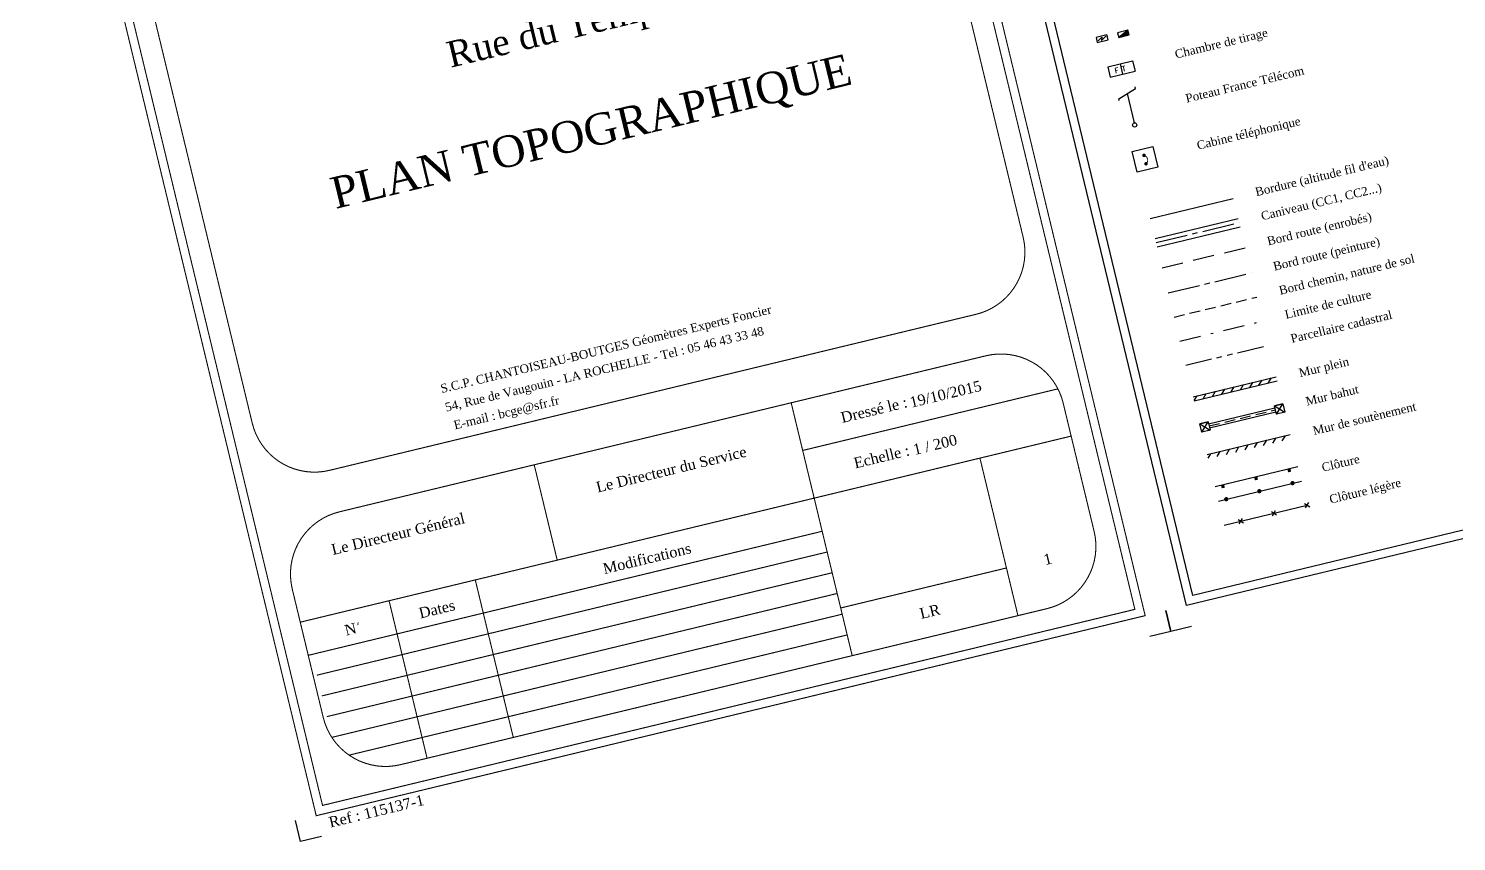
# Model space of a CAD drawing. Header units: metres. Extents: x 1379206 to 1379549, y 5225925 to 5226061.
# Drawn here: x 1379206.9 to 1379273.9, y 5225924.5 to 5225962.6 of the extents above; entities that cross this region are included whole.
import ezdxf
from ezdxf.enums import TextEntityAlignment as Align

# ---------------------------------------------------------------- set-up
doc = ezdxf.new("R2010")
doc.units = ezdxf.units.M
doc.header["$LTSCALE"] = 2
for name, pattern in [('AXES2', [1.125, 0.75, -0.125, 0.125, -0.125]), ('CACHE2', [0.1875, 0.125, -0.0625]), ('FANTOME2', [1.25, 0.625, -0.125, 0.125, -0.125, 0.125, -0.125]), ('INTERROMPU', [0.75, 0.5, -0.25]), ('INTERROMPU2', [0.375, 0.25, -0.125]), ('TIRETPT', [1, 0.5, -0.25, 0, -0.25])]:
    doc.linetypes.add(name, pattern=pattern)
doc.layers.add('CARTOUCHE', color=7, linetype='Continuous')
doc.styles.get("Standard").update_dxf_attribs({"font": 'romans.shx'})
doc.styles.add('TNR', font='times.ttf', dxfattribs={"width": 0.999})

msp = doc.modelspace()

# ---------------------------------------------------------------- hatches: boundary and pattern name
at = {"layer": 'CARTOUCHE', "linetype": 'Continuous'}
msp.add_hatch(color=30, dxfattribs=at).paths.add_polyline_path([(1379258.475, 5225962.562), (1379258.041, 5225962.223), (1379258.528, 5225962.341)])
at = {"layer": 'CARTOUCHE', "linetype": 'CACHE2'}
h = msp.add_hatch(dxfattribs=at)
h.set_pattern_fill('ANSI31', color=256, scale=0.1, angle=13.56684, style=0)
h.set_pattern_definition([(58.56684, (1379127.2576, 5225839.27032), (-0.2709066, 0.1655774), [])])
h.paths.add_polyline_path([(1379265.431, 5225946.308), (1379261.542, 5225945.37), (1379261.589, 5225945.175), (1379265.478, 5225946.114)])
h = msp.add_hatch(dxfattribs=at)
h.set_pattern_fill('ANSI31', color=256, scale=0.1, angle=13.56684, style=0)
h.set_pattern_definition([(58.56684, (1379127.91258, 5225836.55604), (-0.2709066, 0.1655774), [])])
h.paths.add_polyline_path([(1379266.086, 5225943.594), (1379262.197, 5225942.655), (1379262.244, 5225942.461), (1379266.133, 5225943.399)])

# ---------------------------------------------------------------- linework, layer by layer
at = {"layer": 'CARTOUCHE', "color": 1, "linetype": 'Continuous'}
for p, q in [((1379257.491, 5225962.336), (1379256.98, 5225962.213)), ((1379256.98, 5225962.213), (1379257.036, 5225961.981)), ((1379257.036, 5225961.981), (1379257.547, 5225962.104)), ((1379257.547, 5225962.104), (1379257.491, 5225962.336))]:
    msp.add_line(p, q, dxfattribs=at)
at = {"layer": 'CARTOUCHE', "color": 30, "linetype": 'Continuous'}
for p, q in [((1379258.475, 5225962.562), (1379257.988, 5225962.444)), ((1379257.988, 5225962.444), (1379258.041, 5225962.223)), ((1379258.041, 5225962.223), (1379258.528, 5225962.341)), ((1379258.528, 5225962.341), (1379258.475, 5225962.562))]:
    msp.add_line(p, q, dxfattribs=at)
at = {"layer": 'CARTOUCHE', "color": 3, "linetype": 'Continuous'}
for p, q in [((1379257.527, 5225960.847), (1379258.693, 5225961.129)), ((1379257.527, 5225960.847), (1379257.644, 5225960.361)), ((1379257.644, 5225960.361), (1379258.811, 5225960.643)), ((1379258.11, 5225960.988), (1379258.227, 5225960.502)), ((1379258.693, 5225961.129), (1379258.811, 5225960.643)), ((1379258.671, 5225956.867), (1379259.643, 5225957.101)), ((1379258.905, 5225955.895), (1379258.671, 5225956.867)), ((1379259.643, 5225957.101), (1379259.877, 5225956.129)), ((1379259.877, 5225956.129), (1379258.905, 5225955.895))]:
    msp.add_line(p, q, dxfattribs=at)
at = {"layer": 'CARTOUCHE', "color": 3}
msp.add_line((1379258.435, 5225959.585), (1379258.766, 5225958.213), dxfattribs=at)
at = {"layer": 'CARTOUCHE'}
for p, q in [((1379265.348, 5225944.946), (1379265.737, 5225945.039)), ((1379265.737, 5225945.039), (1379265.348, 5225944.946)), ((1379265.442, 5225944.557), (1379265.348, 5225944.946)), ((1379265.348, 5225944.946), (1379265.831, 5225944.651)), ((1379265.442, 5225944.557), (1379265.737, 5225945.039)), ((1379265.831, 5225944.651), (1379265.442, 5225944.557)), ((1379265.737, 5225945.039), (1379265.831, 5225944.651)), ((1379261.849, 5225944.101), (1379262.237, 5225944.195)), ((1379262.237, 5225944.195), (1379261.849, 5225944.101)), ((1379261.942, 5225943.712), (1379261.849, 5225944.101)), ((1379261.849, 5225944.101), (1379262.331, 5225943.806)), ((1379261.942, 5225943.712), (1379262.237, 5225944.195)), ((1379262.237, 5225944.195), (1379262.331, 5225943.806)), ((1379262.331, 5225943.806), (1379261.942, 5225943.712))]:
    msp.add_line(p, q, dxfattribs=at)
at = {"layer": 'CARTOUCHE', "linetype": 'ByBlock', "lineweight": -2}
for p, q in [((1379265.208, 5225939.985), (1379265.449, 5225939.837)), ((1379265.255, 5225939.79), (1379265.402, 5225940.032)), ((1379266.763, 5225940.36), (1379267.005, 5225940.212)), ((1379266.81, 5225940.165), (1379266.958, 5225940.407)), ((1379263.653, 5225939.609), (1379263.894, 5225939.462)), ((1379263.699, 5225939.415), (1379263.847, 5225939.656))]:
    msp.add_line(p, q, dxfattribs=at)
at = {"layer": 'CARTOUCHE'}
for points in [[(1379247.763, 5225991.369), (1379286.646, 5226000.752), (1379300.111, 5225944.954), (1379261.227, 5225935.57)], [(1379248.245, 5225991.074), (1379286.351, 5226000.269), (1379299.629, 5225945.249), (1379261.522, 5225936.053)]]:
    msp.add_lwpolyline(points, close=True, dxfattribs=at)
at = {"layer": 'CARTOUCHE', "const_width": 0.05, "flags": 128}
for points in [[(1379245.818, 5225990.9), (1379206.934, 5225981.516), (1379220.399, 5225925.718), (1379259.283, 5225935.101)], [(1379220.694, 5225926.201), (1379258.801, 5225935.396), (1379245.523, 5225990.417), (1379207.417, 5225981.221)]]:
    msp.add_lwpolyline(points, close=True, dxfattribs=at)
msp.add_lwpolyline([(1379245.376, 5225973.974), (1379215.047, 5225966.655, 0.414214), (1379212.835, 5225963.035), (1379217.397, 5225944.128), (1379217.397, 5225944.128, 0.414214), (1379221.017, 5225941.915), (1379251.347, 5225949.234, 0.414214), (1379253.559, 5225952.854), (1379248.997, 5225971.761, 0.414214)], format="xyb", close=True, dxfattribs=at)
at = {"layer": 'CARTOUCHE', "color": 1, "linetype": 'Continuous'}
msp.add_lwpolyline([(1379257.081, 5225962.067), (1379257.248, 5225962.227), (1379257.234, 5225962.072), (1379257.444, 5225962.274)], dxfattribs=at)
at = {"layer": 'CARTOUCHE', "color": 30, "linetype": 'Continuous'}
msp.add_lwpolyline([(1379258.041, 5225962.223), (1379258.475, 5225962.562)], dxfattribs=at)
msp.add_lwpolyline([(1379258.041, 5225962.223), (1379258.528, 5225962.341), (1379258.475, 5225962.562)], close=True, dxfattribs=at)
at = {"layer": 'CARTOUCHE', "color": 3}
msp.add_lwpolyline([(1379258.06, 5225959.269), (1379258.043, 5225959.34), (1379258.827, 5225959.83), (1379258.81, 5225959.901)], dxfattribs=at)
at = {"layer": 'CARTOUCHE', "color": 3, "linetype": 'Continuous', "const_width": 0.0833}
for points in [[(1379259.187, 5225956.68, 1), (1379259.268, 5225956.7, 1)], [(1379259.283, 5225956.285, 1), (1379259.364, 5225956.304, 1)]]:
    msp.add_lwpolyline(points, format="xyb", close=True, dxfattribs=at)
at = {"layer": 'CARTOUCHE', "color": 3, "linetype": 'Continuous', "const_width": 0.0417}
msp.add_lwpolyline([(1379259.323, 5225956.294, 0.6095), (1379259.228, 5225956.69, 0.6095)], format="xyb", dxfattribs=at)
at = {"layer": 'CARTOUCHE'}
for points in [[(1379259.525, 5225953.728), (1379263.414, 5225954.667)], [(1379259.751, 5225952.792), (1379263.64, 5225953.73)], [(1379259.845, 5225952.403), (1379263.734, 5225953.342)], [(1379261.542, 5225945.37), (1379265.431, 5225946.308)], [(1379261.589, 5225945.175), (1379265.478, 5225946.114)], [(1379262.261, 5225944.098), (1379265.372, 5225944.848)], [(1379262.308, 5225943.903), (1379265.418, 5225944.654)], [(1379262.197, 5225942.655), (1379266.086, 5225943.594)], [(1379262.56, 5225941.151), (1379266.449, 5225942.09)], [(1379262.723, 5225940.477), (1379266.611, 5225941.416)], [(1379262.996, 5225939.348), (1379266.884, 5225940.286)], [(1379261.462, 5225934.598), (1379260.49, 5225934.364), (1379260.255, 5225935.336)]]:
    msp.add_lwpolyline(points, dxfattribs=at)
at = {"layer": 'CARTOUCHE', "linetype": 'AXES2'}
for points in [[(1379259.798, 5225952.598), (1379263.687, 5225953.536)], [(1379260.368, 5225950.235), (1379264.257, 5225951.174)]]:
    msp.add_lwpolyline(points, dxfattribs=at)
at = {"layer": 'CARTOUCHE', "linetype": 'INTERROMPU'}
msp.add_lwpolyline([(1379260.082, 5225951.42), (1379263.971, 5225952.358)], dxfattribs=at)
at = {"layer": 'CARTOUCHE', "linetype": 'INTERROMPU2'}
for points in [[(1379260.641, 5225949.106), (1379264.529, 5225950.044)], [(1379262.284, 5225944.001), (1379265.395, 5225944.751)]]:
    msp.add_lwpolyline(points, dxfattribs=at)
at = {"layer": 'CARTOUCHE', "color": 3, "linetype": 'TIRETPT'}
msp.add_lwpolyline([(1379260.913, 5225947.976), (1379264.802, 5225948.914)], dxfattribs=at)
at = {"layer": 'CARTOUCHE', "const_width": 0.05, "flags": 128}
for points in [[(1379251.816, 5225947.29), (1379221.486, 5225939.971, 0.414214), (1379219.274, 5225936.351), (1379219.649, 5225934.795)], [(1379255.811, 5225943.522), (1379255.436, 5225945.077, 0.414214), (1379251.816, 5225947.29)], [(1379219.649, 5225934.795), (1379220.728, 5225930.324, 0.414214), (1379224.348, 5225928.111), (1379254.678, 5225935.43, 0.414214), (1379256.89, 5225939.05), (1379255.811, 5225943.522)]]:
    msp.add_lwpolyline(points, format="xyb", dxfattribs=at)
at = {"layer": 'CARTOUCHE', "color": 1, "linetype": 'FANTOME2'}
msp.add_lwpolyline([(1379261.186, 5225946.846), (1379265.074, 5225947.785)], dxfattribs=at)
at = {"layer": 'CARTOUCHE', "const_width": 0.05, "flags": 128}
for points in [[(1379243.218, 5225942.849), (1379255.191, 5225945.738)], [(1379242.678, 5225945.085), (1379245.54, 5225933.225)], [(1379219.649, 5225934.795), (1379255.811, 5225943.522)], [(1379251.533, 5225942.489), (1379253.316, 5225935.101)], [(1379230.624, 5225942.176), (1379231.703, 5225937.704)], [(1379220.024, 5225933.24), (1379244.132, 5225939.058)], [(1379220.426, 5225932.308), (1379244.367, 5225938.086)], [(1379220.66, 5225931.336), (1379244.602, 5225937.113)], [(1379245, 5225935.461), (1379252.776, 5225937.337)], [(1379227.86, 5225936.777), (1379229.642, 5225929.389)], [(1379220.895, 5225930.364), (1379244.836, 5225936.141)], [(1379223.816, 5225935.801), (1379225.599, 5225928.413)], [(1379221.129, 5225929.392), (1379245.071, 5225935.169)], [(1379221.94, 5225928.559), (1379245.305, 5225934.197)]]:
    msp.add_lwpolyline(points, dxfattribs=at)
at = {"layer": 'CARTOUCHE', "const_width": 0.15}
for points in [[(1379266.059, 5225941.84), (1379266.024, 5225941.986)], [(1379262.949, 5225941.09), (1379262.914, 5225941.235)], [(1379264.504, 5225941.465), (1379264.469, 5225941.611)]]:
    msp.add_lwpolyline(points, dxfattribs=at)
at = {"layer": 'CARTOUCHE', "const_width": 0.0998}
for points in [[(1379266.147, 5225941.304, 1), (1379266.245, 5225941.327, 1)], [(1379263.037, 5225940.553, 1), (1379263.134, 5225940.576, 1)], [(1379264.592, 5225940.928, 1), (1379264.689, 5225940.952, 1)]]:
    msp.add_lwpolyline(points, format="xyb", close=True, dxfattribs=at)
at = {"layer": 'CARTOUCHE', "color": 7}
for points in [[(1379260.253, 5225935.346), (1379260.49, 5225934.364), (1379259.507, 5225934.127)], [(1379220.644, 5225924.749), (1379219.662, 5225924.511), (1379219.425, 5225925.494)]]:
    msp.add_lwpolyline(points, dxfattribs=at)
at = {"layer": 'CARTOUCHE', "color": 3}
msp.add_circle((1379258.79, 5225958.116), 0.1, dxfattribs=at)
at = {"layer": 'CARTOUCHE', "color": 1, "linetype": 'Continuous'}
msp.add_solid([(1379257.389, 5225962.26), (1379257.444, 5225962.274), (1379257.427, 5225962.22)], dxfattribs=at)

# ---------------------------------------------------------------- texts
at = {"layer": 'CARTOUCHE', "style": 'TNR', "width": 0.999}
for s, height, p in [('Rue du Temple', 1.218, (1379232.102, 5225962.559)), ('PLAN TOPOGRAPHIQUE', 1.474, (1379233.328, 5225957.656))]:
    msp.add_text(s, height=height, rotation=13.56684, dxfattribs=at).set_placement(p, align=Align.MIDDLE)
for s, p in [('Chambre de tirage', (1379260.731, 5225961.228)), ('Poteau France Télécom', (1379261.231, 5225959.158)), ('Cabine téléphonique', (1379261.763, 5225956.953)), ("Bordure (altitude fil d'eau)", (1379264.5, 5225954.772)), ('Caniveau (CC1, CC2...)', (1379264.773, 5225953.641)), ('Bord route (enrobés)', (1379265.057, 5225952.463)), ('Bord route (peinture)', (1379265.343, 5225951.279)), ('Bord chemin, nature de sol', (1379265.616, 5225950.149)), ('Limite de culture', (1379265.888, 5225949.02)), ('Parcellaire cadastral', (1379266.161, 5225947.89)), ('Mur plein', (1379266.548, 5225946.284)), ('Mur bahut', (1379266.87, 5225944.95)), ('Mur de soutènement', (1379267.203, 5225943.57)), ('Clôture ', (1379267.619, 5225941.849)), ('Clôture légère', (1379267.979, 5225940.355))]:
    msp.add_text(s, height=0.4, rotation=13.56684, dxfattribs=at).set_placement(p)
at = {"layer": 'CARTOUCHE', "color": 3, "width": 0.999}
msp.add_text('F T', height=0.24, rotation=13.56684, dxfattribs=at).set_placement((1379257.889, 5225960.532))
at = {"layer": 'CARTOUCHE', "color": 7, "style": 'TNR', "width": 0.999}
for s, p in [('S.C.P. CHANTOISEAU-BOUTGES Géomètres Experts Foncier', (1379241.784, 5225949.281)), ('54, Rue de Vaugouin - LA ROCHELLE - Tel : 05 46 43 33 48 ', (1379241.581, 5225948.308)), ('E-mail : bcge@sfr.fr', (1379231.833, 5225945.022))]:
    msp.add_text(s, height=0.406, rotation=13.56684, dxfattribs=at).set_placement(p, align=Align.RIGHT)
for s, p in [('19/10/2015', (1379249.921, 5225945.498)), ('1 / 200', (1379249.427, 5225943.123)), ('1', (1379254.714, 5225937.756)), ('LR', (1379249.186, 5225935.298))]:
    msp.add_text(s, height=0.5, rotation=13.56684, dxfattribs=at).set_placement(p, align=Align.MIDDLE_CENTER)
for s, p in [('Dressé le :', (1379245.076, 5225944.137)), ('Echelle :', (1379245.685, 5225942.002)), ('Le Directeur Général', (1379221.183, 5225937.944)), ('N', (1379221.8, 5225934.16)), ('Ref : 115137-1', (1379221.062, 5225925.158))]:
    msp.add_text(s, height=0.5, rotation=13.56684, dxfattribs=at).set_placement(p)
for s, p in [('Le Directeur du Service', (1379237.112, 5225941.721)), ('Modifications', (1379235.975, 5225937.543)), ('Dates', (1379226.119, 5225935.168))]:
    msp.add_text(s, height=0.5, rotation=13.56684, dxfattribs=at).set_placement(p, align=Align.CENTER)
at = {"layer": 'CARTOUCHE', "color": 7, "style": 'TNR'}
msp.add_text('0', height=0.15, rotation=13.56684, dxfattribs=at).set_placement((1379222.326, 5225934.631))

doc.saveas('drawing.dxf')
